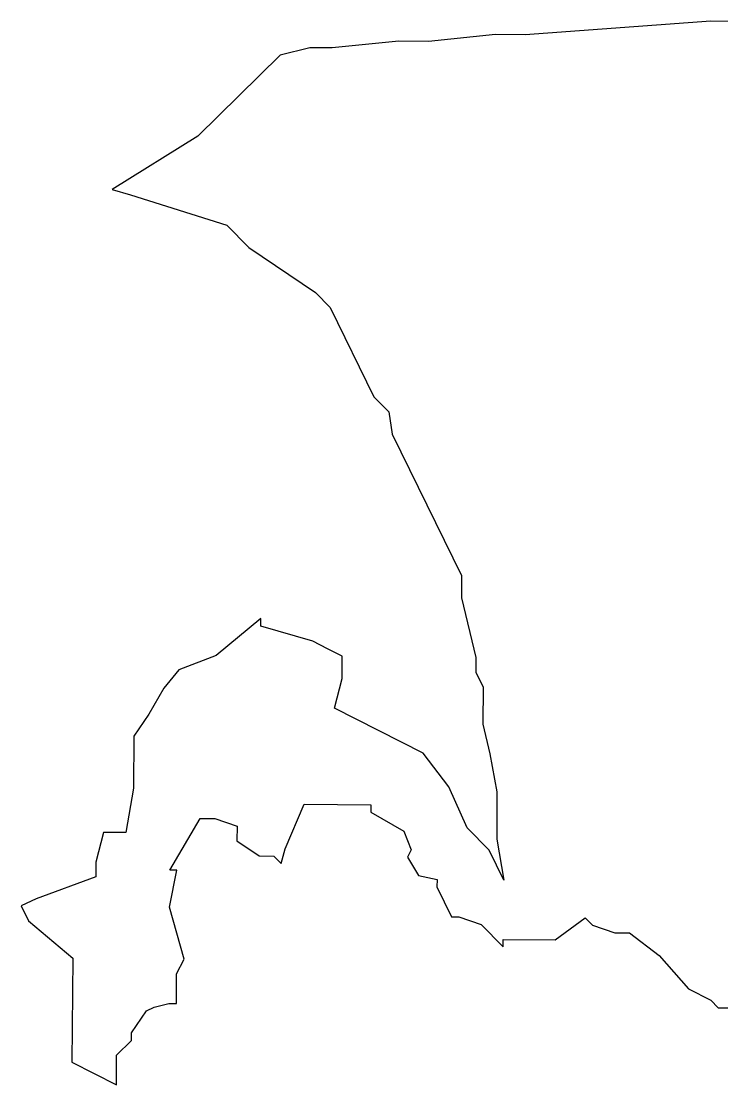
# Model space of a CAD drawing. Header units: metres. Extents: x 286502 to 291899, y 2022894 to 2025522.
# Drawn here: x 288144 to 289201, y 2022973 to 2024579 of the extents above; entities that cross this region are included whole.
import ezdxf

# ---------------------------------------------------------------- set-up
doc = ezdxf.new("R2010")
doc.units = ezdxf.units.M
doc.layers.add('VILLAGE BOUNDRY', color=10, linetype='Continuous')

msp = doc.modelspace()

# ---------------------------------------------------------------- linework, layer by layer
at = {"layer": 'VILLAGE BOUNDRY'}
msp.add_lwpolyline([(289229.1, 2024578.5), (289184.2, 2024578.8), (288904.1, 2024558.6), (288859.4, 2024558.9), (288758.5, 2024548.5), (288713.7, 2024548.9), (288612.9, 2024538.5), (288579.3, 2024538.7), (288534.4, 2024527.8), (288410.3, 2024405.6), (288280.7, 2024324.6), (288308.8, 2024316.8), (288454, 2024270.9), (288487.4, 2024237.1), (288587.6, 2024169.1), (288609.8, 2024146.5), (288676, 2024011.6), (288698.2, 2023989.1), (288703.6, 2023955.5), (288808.3, 2023741.9), (288808, 2023708.3), (288829.7, 2023618.5), (288829.6, 2023596.2), (288840.6, 2023573.7), (288840.2, 2023517.7), (288851, 2023472.8), (288861.6, 2023415.3), (288861.6, 2023394.3), (288861.2, 2023343.9), (288871.9, 2023282.3), (288849.9, 2023327.2), (288816.6, 2023361.1), (288789, 2023422.9), (288750.2, 2023473.6), (288616.4, 2023541.8), (288628.2, 2023586.5), (288628.2, 2023620.1), (288605.9, 2023631.5), (288583.6, 2023642.8), (288505.3, 2023665.8), (288505.4, 2023677), (288437.8, 2023621.5), (288381.7, 2023599.6), (288359.1, 2023571.8), (288336.4, 2023532.8), (288313.7, 2023499.3), (288313.1, 2023421), (288301.4, 2023353.9), (288267.8, 2023354.1), (288256.3, 2023309.4), (288256.1, 2023287), (288166.2, 2023254.1), (288143.8, 2023243.1), (288154.8, 2023220.6), (288221.5, 2023164.1), (288220.3, 2023007.3), (288287.3, 2022973.2), (288287.6, 2023018), (288310.2, 2023040.2), (288310.3, 2023051.4), (288332.9, 2023084.9), (288344.2, 2023090.4), (288366.6, 2023095.7), (288377.8, 2023095.7), (288378.1, 2023140.5), (288389.5, 2023162.8), (288367.7, 2023241.4), (288378.7, 2023297.4), (288368.2, 2023297.4), (288413.5, 2023375.4), (288435.9, 2023375.2), (288469.4, 2023363.8), (288469.3, 2023341.3), (288502.7, 2023318.7), (288525.1, 2023318.5), (288536.2, 2023307.2), (288542, 2023329.6), (288570.5, 2023396.6), (288671.3, 2023395.8), (288671.2, 2023384.6), (288721.3, 2023356.2), (288732.3, 2023328.1), (288726.6, 2023317), (288743.2, 2023288.9), (288771.2, 2023283), (288771.1, 2023271.8), (288793.1, 2023226.9), (288804.3, 2023226.8), (288837.8, 2023215.3), (288871.2, 2023181.5), (288871.2, 2023192.7), (288949.6, 2023192.1), (288994.7, 2023225.4), (289005.8, 2023214), (289039.3, 2023202.6), (289061.7, 2023202.4), (289106.2, 2023168.5), (289150.6, 2023117.8), (289184.1, 2023100.7), (289195.2, 2023089.4), (289217.6, 2023089.2)], dxfattribs=at)

doc.saveas('drawing.dxf')
